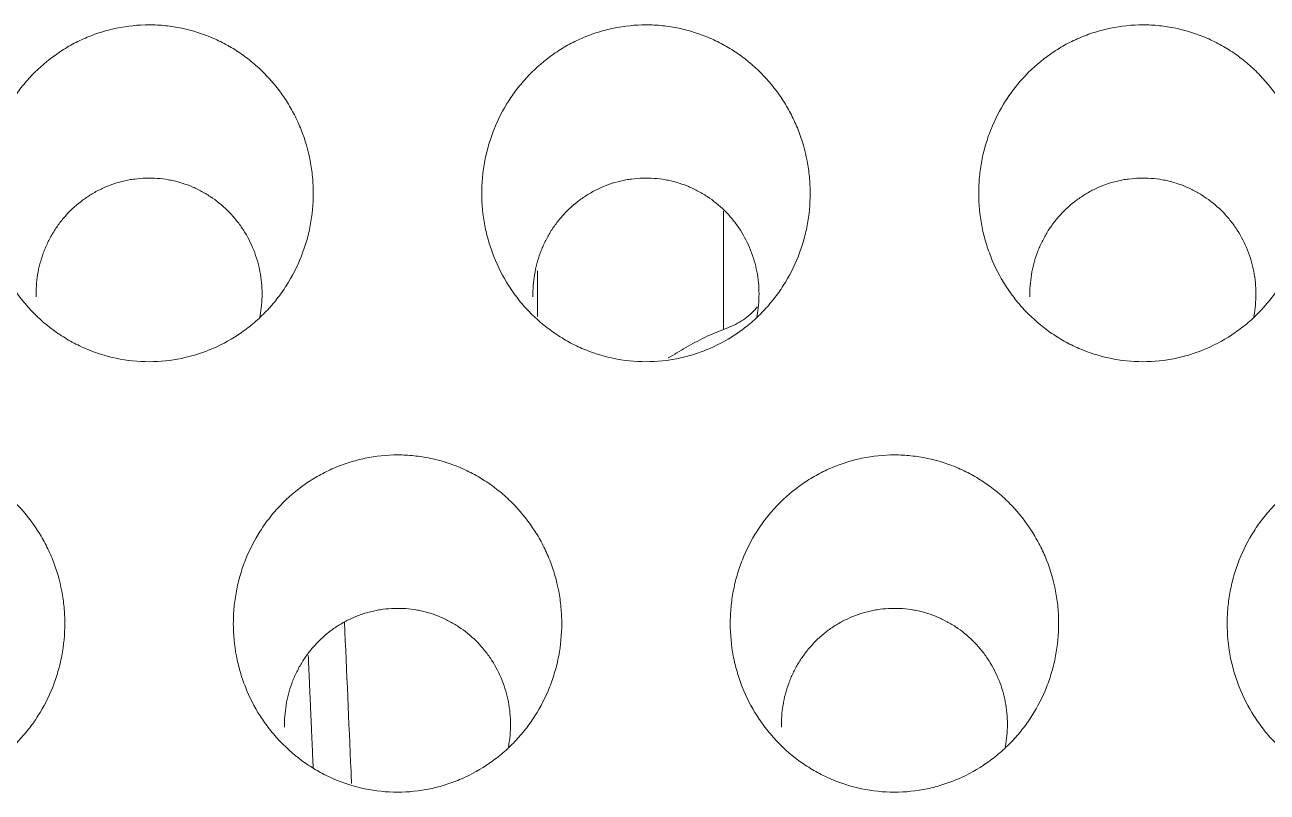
# Model space of a CAD drawing. Header units: inches. Extents: x 3778 to 56227, y -16914 to 35091.
# Drawn here: x 42843.12 to 42850.59, y -12653.51 to -12648.89 of the extents above; entities that cross this region are included whole.
import ezdxf

# ---------------------------------------------------------------- set-up
doc = ezdxf.new("R2010")
doc.units = ezdxf.units.IN
doc.header["$LTSCALE"] = 100
doc.header["$MEASUREMENT"] = 0
doc.layers.add('2-con', color=2, linetype='Continuous')
doc.layers.add('mark-B', color=2, linetype='Continuous', lineweight=20)

# ---------------------------------------------------------------- blocks, each defined once
blk = doc.blocks.new('무풍1WAY 대형')
at = {"layer": 'mark-B'}
for p, q in [((-163.2753, -428.2264), (-163.2753, -428.9388)), ((-162.1573, -428.5787), (-162.1573, -428.3057))]:
    blk.add_line(p, q, dxfattribs=at)
for points, knots in [([(-167.2902, -425.4454), (-167.3567, -425.4454), (-167.4221, -425.4522), (-167.5184, -425.4723), (-167.5502, -425.4806), (-167.5975, -425.4956), (-167.6132, -425.5011), (-167.6442, -425.5127), (-167.6595, -425.5189), (-167.7349, -425.5516), (-167.7919, -425.5835), (-167.8728, -425.6401), (-167.899, -425.6605), (-167.9489, -425.7033), (-167.9963, -425.7483), (-168.0389, -425.7976), (-168.0692, -425.8362), (-168.079, -425.8493), (-168.0979, -425.8761), (-168.1071, -425.8898), (-168.1514, -425.9591), (-168.1809, -426.0171), (-168.2168, -426.1077), (-168.2273, -426.1386), (-168.241, -426.1857), (-168.2452, -426.2016), (-168.2528, -426.2335), (-168.2562, -426.2495), (-168.2714, -426.3295), (-168.2774, -426.394), (-168.2775, -426.4753), (-168.2771, -426.4916), (-168.2755, -426.5242), (-168.2744, -426.5406), (-168.2698, -426.5896), (-168.2652, -426.6218), (-168.247, -426.7175), (-168.229, -426.7797), (-168.1929, -426.8709), (-168.1793, -426.901), (-168.1495, -426.9592), (-168.1334, -426.9874), (-168.0809, -427.0696), (-168.0408, -427.1209), (-167.9839, -427.1805), (-167.9722, -427.1922), (-167.9483, -427.2148), (-167.9118, -427.2477), (-167.8474, -427.2977), (-167.7921, -427.3325), (-167.7491, -427.3566), (-167.7345, -427.3643), (-167.7049, -427.3791), (-167.6898, -427.386), (-167.6141, -427.4189), (-167.5517, -427.4387), (-167.4554, -427.4589), (-167.4228, -427.464), (-167.3566, -427.4709), (-167.3236, -427.4726), (-167.2251, -427.4726), (-167.1598, -427.466), (-167.0788, -427.4492), (-167.0626, -427.4454), (-167.0306, -427.4371), (-166.983, -427.4233), (-166.9063, -427.3946), (-166.8475, -427.3656), (-166.79, -427.3335), (-166.7618, -427.3158), (-166.6808, -427.2593), (-166.6313, -427.2168), (-166.5748, -427.1577), (-166.5637, -427.1456), (-166.5422, -427.1208), (-166.5317, -427.108), (-166.5012, -427.0692), (-166.4823, -427.0425), (-166.4297, -426.9602), (-166.4, -426.9022), (-166.3698, -426.826), (-166.3641, -426.8106), (-166.3535, -426.7796), (-166.3388, -426.7329), (-166.3199, -426.6539), (-166.3107, -426.5897), (-166.3061, -426.5411), (-166.305, -426.5248), (-166.3034, -426.4921), (-166.303, -426.4757), (-166.303, -426.3938), (-166.3091, -426.3293), (-166.3272, -426.2337), (-166.3348, -426.2021), (-166.3484, -426.1549), (-166.3534, -426.1392), (-166.364, -426.1082), (-166.3696, -426.0928), (-166.3996, -426.017), (-166.4291, -425.9592), (-166.4816, -425.8767), (-166.5005, -425.85), (-166.5412, -425.798), (-166.5627, -425.7732), (-166.6303, -425.7024), (-166.6796, -425.6598), (-166.7468, -425.6127), (-166.7606, -425.6035), (-166.7886, -425.5859), (-166.8028, -425.5774), (-166.8459, -425.5533), (-166.8753, -425.5387), (-166.9653, -425.4996), (-167.0278, -425.4795), (-167.1579, -425.4522), (-167.2237, -425.4454), (-167.2902, -425.4454)], [0, 0, 0, 0, 0.03125, 0.03125, 0.046875, 0.046875, 0.054688, 0.054688, 0.0625, 0.0625, 0.09375, 0.09375, 0.109375, 0.109375, 0.125, 0.140625, 0.140625, 0.148438, 0.148438, 0.15625, 0.15625, 0.1875, 0.1875, 0.203125, 0.203125, 0.210938, 0.210938, 0.21875, 0.21875, 0.25, 0.25, 0.257813, 0.257813, 0.265625, 0.265625, 0.28125, 0.28125, 0.3125, 0.3125, 0.328125, 0.328125, 0.34375, 0.34375, 0.375, 0.375, 0.382813, 0.382813, 0.390625, 0.40625, 0.421875, 0.421875, 0.429688, 0.429688, 0.4375, 0.4375, 0.46875, 0.46875, 0.484375, 0.484375, 0.5, 0.5, 0.53125, 0.53125, 0.539063, 0.539063, 0.546875, 0.5625, 0.578125, 0.578125, 0.59375, 0.59375, 0.625, 0.625, 0.632812, 0.632812, 0.640625, 0.640625, 0.65625, 0.65625, 0.6875, 0.6875, 0.695312, 0.695312, 0.703125, 0.71875, 0.734375, 0.734375, 0.742187, 0.742187, 0.75, 0.75, 0.78125, 0.78125, 0.796875, 0.796875, 0.804687, 0.804687, 0.8125, 0.8125, 0.84375, 0.84375, 0.859375, 0.859375, 0.875, 0.875, 0.90625, 0.90625, 0.914062, 0.914062, 0.921875, 0.921875, 0.9375, 0.9375, 0.96875, 0.96875, 1, 1, 1, 1]), ([(-164.3027, -425.4454), (-164.3692, -425.4454), (-164.4345, -425.4522), (-164.5308, -425.4723), (-164.5627, -425.4806), (-164.6099, -425.4956), (-164.6257, -425.5011), (-164.6567, -425.5127), (-164.6719, -425.5189), (-164.7473, -425.5516), (-164.8044, -425.5835), (-164.8852, -425.6401), (-164.9115, -425.6605), (-164.9613, -425.7033), (-165.0087, -425.7483), (-165.0514, -425.7976), (-165.0816, -425.8362), (-165.0914, -425.8493), (-165.1104, -425.8761), (-165.1196, -425.8898), (-165.1638, -425.9591), (-165.1933, -426.0171), (-165.2292, -426.1077), (-165.2398, -426.1386), (-165.2534, -426.1857), (-165.2576, -426.2016), (-165.2653, -426.2335), (-165.2687, -426.2495), (-165.2838, -426.3295), (-165.2899, -426.394), (-165.2899, -426.4753), (-165.2895, -426.4916), (-165.288, -426.5242), (-165.2868, -426.5406), (-165.2822, -426.5896), (-165.2776, -426.6218), (-165.2594, -426.7175), (-165.2414, -426.7797), (-165.2054, -426.8709), (-165.1918, -426.901), (-165.162, -426.9592), (-165.1458, -426.9874), (-165.0934, -427.0696), (-165.0533, -427.1209), (-164.9963, -427.1805), (-164.9846, -427.1922), (-164.9608, -427.2148), (-164.9243, -427.2477), (-164.8599, -427.2977), (-164.8045, -427.3325), (-164.7615, -427.3566), (-164.747, -427.3643), (-164.7173, -427.3791), (-164.7022, -427.386), (-164.6266, -427.4189), (-164.5642, -427.4387), (-164.4678, -427.4589), (-164.4352, -427.464), (-164.3691, -427.4709), (-164.3361, -427.4726), (-164.2375, -427.4726), (-164.1723, -427.466), (-164.0913, -427.4492), (-164.075, -427.4454), (-164.043, -427.4371), (-163.9955, -427.4233), (-163.9187, -427.3946), (-163.8599, -427.3656), (-163.8024, -427.3335), (-163.7742, -427.3158), (-163.6933, -427.2593), (-163.6438, -427.2168), (-163.5872, -427.1577), (-163.5762, -427.1456), (-163.5546, -427.1208), (-163.5441, -427.108), (-163.5136, -427.0692), (-163.4947, -427.0425), (-163.4421, -426.9602), (-163.4125, -426.9022), (-163.3823, -426.826), (-163.3766, -426.8106), (-163.3659, -426.7796), (-163.3512, -426.7329), (-163.3323, -426.6539), (-163.3232, -426.5897), (-163.3186, -426.5411), (-163.3174, -426.5248), (-163.3159, -426.4921), (-163.3155, -426.4757), (-163.3155, -426.3938), (-163.3216, -426.3293), (-163.3397, -426.2337), (-163.3472, -426.2021), (-163.3609, -426.1549), (-163.3658, -426.1392), (-163.3764, -426.1082), (-163.3821, -426.0928), (-163.4121, -426.017), (-163.4416, -425.9592), (-163.4941, -425.8767), (-163.513, -425.85), (-163.5536, -425.798), (-163.5751, -425.7732), (-163.6427, -425.7024), (-163.6921, -425.6598), (-163.7593, -425.6127), (-163.773, -425.6035), (-163.8011, -425.5859), (-163.8153, -425.5774), (-163.8584, -425.5533), (-163.8877, -425.5387), (-163.9777, -425.4996), (-164.0402, -425.4795), (-164.1704, -425.4522), (-164.2362, -425.4454), (-164.3027, -425.4454)], [0, 0, 0, 0, 0.03125, 0.03125, 0.046875, 0.046875, 0.054688, 0.054688, 0.0625, 0.0625, 0.09375, 0.09375, 0.109375, 0.109375, 0.125, 0.140625, 0.140625, 0.148438, 0.148438, 0.15625, 0.15625, 0.1875, 0.1875, 0.203125, 0.203125, 0.210938, 0.210938, 0.21875, 0.21875, 0.25, 0.25, 0.257813, 0.257813, 0.265625, 0.265625, 0.28125, 0.28125, 0.3125, 0.3125, 0.328125, 0.328125, 0.34375, 0.34375, 0.375, 0.375, 0.382813, 0.382813, 0.390625, 0.40625, 0.421875, 0.421875, 0.429688, 0.429688, 0.4375, 0.4375, 0.46875, 0.46875, 0.484375, 0.484375, 0.5, 0.5, 0.53125, 0.53125, 0.539063, 0.539063, 0.546875, 0.5625, 0.578125, 0.578125, 0.59375, 0.59375, 0.625, 0.625, 0.632813, 0.632813, 0.640625, 0.640625, 0.65625, 0.65625, 0.6875, 0.6875, 0.695313, 0.695313, 0.703125, 0.71875, 0.734375, 0.734375, 0.742188, 0.742188, 0.75, 0.75, 0.78125, 0.78125, 0.796875, 0.796875, 0.804688, 0.804688, 0.8125, 0.8125, 0.84375, 0.84375, 0.859375, 0.859375, 0.875, 0.875, 0.90625, 0.90625, 0.914063, 0.914063, 0.921875, 0.921875, 0.9375, 0.9375, 0.96875, 0.96875, 1, 1, 1, 1]), ([(-161.3151, -425.4454), (-161.3817, -425.4454), (-161.447, -425.4522), (-161.5433, -425.4723), (-161.5751, -425.4806), (-161.6224, -425.4956), (-161.6381, -425.5011), (-161.6691, -425.5127), (-161.6844, -425.5189), (-161.7598, -425.5516), (-161.8168, -425.5835), (-161.8977, -425.6401), (-161.9239, -425.6605), (-161.9738, -425.7033), (-162.0212, -425.7483), (-162.0638, -425.7976), (-162.0941, -425.8362), (-162.1039, -425.8493), (-162.1228, -425.8761), (-162.1321, -425.8898), (-162.1763, -425.9591), (-162.2058, -426.0171), (-162.2417, -426.1077), (-162.2522, -426.1386), (-162.2659, -426.1857), (-162.2701, -426.2016), (-162.2777, -426.2335), (-162.2811, -426.2495), (-162.2963, -426.3295), (-162.3023, -426.394), (-162.3024, -426.4753), (-162.302, -426.4916), (-162.3005, -426.5242), (-162.2993, -426.5406), (-162.2947, -426.5896), (-162.2901, -426.6218), (-162.2719, -426.7175), (-162.2539, -426.7797), (-162.2178, -426.8709), (-162.2042, -426.901), (-162.1745, -426.9592), (-162.1583, -426.9874), (-162.1058, -427.0696), (-162.0657, -427.1209), (-162.0088, -427.1805), (-161.9971, -427.1922), (-161.9732, -427.2148), (-161.9367, -427.2477), (-161.8723, -427.2977), (-161.817, -427.3325), (-161.774, -427.3566), (-161.7594, -427.3643), (-161.7298, -427.3791), (-161.7147, -427.386), (-161.639, -427.4189), (-161.5766, -427.4387), (-161.4803, -427.4589), (-161.4477, -427.464), (-161.3815, -427.4709), (-161.3485, -427.4726), (-161.25, -427.4726), (-161.1847, -427.466), (-161.1037, -427.4492), (-161.0875, -427.4454), (-161.0555, -427.4371), (-161.0079, -427.4233), (-160.9312, -427.3946), (-160.8724, -427.3656), (-160.8149, -427.3335), (-160.7867, -427.3158), (-160.7058, -427.2593), (-160.6562, -427.2168), (-160.5997, -427.1577), (-160.5886, -427.1456), (-160.5671, -427.1208), (-160.5566, -427.108), (-160.5261, -427.0692), (-160.5072, -427.0425), (-160.4546, -426.9602), (-160.4249, -426.9022), (-160.3947, -426.826), (-160.389, -426.8106), (-160.3784, -426.7796), (-160.3637, -426.7329), (-160.3448, -426.6539), (-160.3356, -426.5897), (-160.331, -426.5411), (-160.3299, -426.5248), (-160.3283, -426.4921), (-160.3279, -426.4757), (-160.3279, -426.3938), (-160.334, -426.3293), (-160.3521, -426.2337), (-160.3597, -426.2021), (-160.3733, -426.1549), (-160.3783, -426.1392), (-160.3889, -426.1082), (-160.3945, -426.0928), (-160.4245, -426.017), (-160.454, -425.9592), (-160.5065, -425.8767), (-160.5254, -425.85), (-160.5661, -425.798), (-160.5876, -425.7732), (-160.6552, -425.7024), (-160.7045, -425.6598), (-160.7718, -425.6127), (-160.7855, -425.6035), (-160.8135, -425.5859), (-160.8277, -425.5774), (-160.8708, -425.5533), (-160.9002, -425.5387), (-160.9902, -425.4996), (-161.0527, -425.4795), (-161.1828, -425.4522), (-161.2486, -425.4454), (-161.3151, -425.4454)], [0, 0, 0, 0, 0.03125, 0.03125, 0.046875, 0.046875, 0.054687, 0.054687, 0.0625, 0.0625, 0.09375, 0.09375, 0.109375, 0.109375, 0.125, 0.140625, 0.140625, 0.148437, 0.148437, 0.15625, 0.15625, 0.1875, 0.1875, 0.203125, 0.203125, 0.210937, 0.210937, 0.21875, 0.21875, 0.25, 0.25, 0.257812, 0.257812, 0.265625, 0.265625, 0.28125, 0.28125, 0.3125, 0.3125, 0.328125, 0.328125, 0.34375, 0.34375, 0.375, 0.375, 0.382812, 0.382812, 0.390625, 0.40625, 0.421875, 0.421875, 0.429687, 0.429687, 0.4375, 0.4375, 0.46875, 0.46875, 0.484375, 0.484375, 0.5, 0.5, 0.53125, 0.53125, 0.539062, 0.539062, 0.546875, 0.5625, 0.578125, 0.578125, 0.59375, 0.59375, 0.625, 0.625, 0.632812, 0.632812, 0.640625, 0.640625, 0.65625, 0.65625, 0.6875, 0.6875, 0.695312, 0.695312, 0.703125, 0.71875, 0.734375, 0.734375, 0.742187, 0.742187, 0.75, 0.75, 0.78125, 0.78125, 0.796875, 0.796875, 0.804687, 0.804687, 0.8125, 0.8125, 0.84375, 0.84375, 0.859375, 0.859375, 0.875, 0.875, 0.90625, 0.90625, 0.914063, 0.914063, 0.921875, 0.921875, 0.9375, 0.9375, 0.96875, 0.96875, 1, 1, 1, 1]), ([(-160.9961, -426.468), (-161.0092, -426.1683), (-161.0224, -425.8687), (-161.0367, -425.5451), (-161.0377, -425.5211), (-161.0388, -425.4972)], [0, 0, 0, 0, 0.925963, 0.925963, 1, 1, 1, 1]), ([(-158.3276, -425.4454), (-158.3941, -425.4454), (-158.4594, -425.4522), (-158.5557, -425.4723), (-158.5876, -425.4806), (-158.6349, -425.4956), (-158.6506, -425.5011), (-158.6816, -425.5127), (-158.6968, -425.5189), (-158.7722, -425.5516), (-158.8293, -425.5835), (-158.9101, -425.6401), (-158.9364, -425.6605), (-158.9862, -425.7033), (-159.0336, -425.7483), (-159.0763, -425.7976), (-159.1065, -425.8362), (-159.1163, -425.8493), (-159.1353, -425.8761), (-159.1445, -425.8898), (-159.1887, -425.9591), (-159.2182, -426.0171), (-159.2541, -426.1077), (-159.2647, -426.1386), (-159.2783, -426.1857), (-159.2825, -426.2016), (-159.2902, -426.2335), (-159.2936, -426.2495), (-159.3088, -426.3295), (-159.3148, -426.394), (-159.3148, -426.4753), (-159.3144, -426.4916), (-159.3129, -426.5242), (-159.3117, -426.5406), (-159.3071, -426.5896), (-159.3025, -426.6218), (-159.2843, -426.7175), (-159.2663, -426.7797), (-159.2303, -426.8709), (-159.2167, -426.901), (-159.1869, -426.9592), (-159.1707, -426.9874), (-159.1183, -427.0696), (-159.0782, -427.1209), (-159.0212, -427.1805), (-159.0095, -427.1922), (-158.9857, -427.2148), (-158.9492, -427.2477), (-158.8848, -427.2977), (-158.8294, -427.3325), (-158.7864, -427.3566), (-158.7719, -427.3643), (-158.7422, -427.3791), (-158.7272, -427.386), (-158.6515, -427.4189), (-158.5891, -427.4387), (-158.4927, -427.4589), (-158.4601, -427.464), (-158.394, -427.4709), (-158.361, -427.4726), (-158.2624, -427.4726), (-158.1972, -427.466), (-158.1162, -427.4492), (-158.0999, -427.4454), (-158.0679, -427.4371), (-158.0204, -427.4233), (-157.9436, -427.3946), (-157.8848, -427.3656), (-157.8273, -427.3335), (-157.7991, -427.3158), (-157.7182, -427.2593), (-157.6687, -427.2168), (-157.6121, -427.1577), (-157.6011, -427.1456), (-157.5795, -427.1208), (-157.569, -427.108), (-157.5385, -427.0692), (-157.5196, -427.0425), (-157.467, -426.9602), (-157.4374, -426.9022), (-157.4072, -426.826), (-157.4015, -426.8106), (-157.3909, -426.7796), (-157.3761, -426.7329), (-157.3572, -426.6539), (-157.3481, -426.5897), (-157.3435, -426.5411), (-157.3423, -426.5248), (-157.3408, -426.4921), (-157.3404, -426.4757), (-157.3404, -426.3938), (-157.3465, -426.3293), (-157.3646, -426.2337), (-157.3721, -426.2021), (-157.3858, -426.1549), (-157.3907, -426.1392), (-157.4013, -426.1082), (-157.407, -426.0928), (-157.437, -426.017), (-157.4665, -425.9592), (-157.519, -425.8767), (-157.5379, -425.85), (-157.5786, -425.798), (-157.6, -425.7732), (-157.6676, -425.7024), (-157.717, -425.6598), (-157.7842, -425.6127), (-157.7979, -425.6035), (-157.826, -425.5859), (-157.8402, -425.5774), (-157.8833, -425.5533), (-157.9126, -425.5387), (-158.0026, -425.4996), (-158.0651, -425.4795), (-158.1953, -425.4522), (-158.2611, -425.4454), (-158.3276, -425.4454)], [0, 0, 0, 0, 0.03125, 0.03125, 0.046875, 0.046875, 0.054688, 0.054688, 0.0625, 0.0625, 0.09375, 0.09375, 0.109375, 0.109375, 0.125, 0.140625, 0.140625, 0.148438, 0.148438, 0.15625, 0.15625, 0.1875, 0.1875, 0.203125, 0.203125, 0.210938, 0.210938, 0.21875, 0.21875, 0.25, 0.25, 0.257813, 0.257813, 0.265625, 0.265625, 0.28125, 0.28125, 0.3125, 0.3125, 0.328125, 0.328125, 0.34375, 0.34375, 0.375, 0.375, 0.382812, 0.382812, 0.390625, 0.40625, 0.421875, 0.421875, 0.429687, 0.429687, 0.4375, 0.4375, 0.46875, 0.46875, 0.484375, 0.484375, 0.5, 0.5, 0.53125, 0.53125, 0.539062, 0.539062, 0.546875, 0.5625, 0.578125, 0.578125, 0.59375, 0.59375, 0.625, 0.625, 0.632812, 0.632812, 0.640625, 0.640625, 0.65625, 0.65625, 0.6875, 0.6875, 0.695312, 0.695312, 0.703125, 0.71875, 0.734375, 0.734375, 0.742187, 0.742187, 0.75, 0.75, 0.78125, 0.78125, 0.796875, 0.796875, 0.804688, 0.804688, 0.8125, 0.8125, 0.84375, 0.84375, 0.859375, 0.859375, 0.875, 0.875, 0.90625, 0.90625, 0.914063, 0.914063, 0.921875, 0.921875, 0.9375, 0.9375, 0.96875, 0.96875, 1, 1, 1, 1]), ([(-164.9693, -425.7179), (-164.9705, -425.7243), (-164.9716, -425.7307), (-164.9799, -425.7812), (-164.983, -425.8257), (-164.9813, -425.8931), (-164.9797, -425.9158), (-164.9743, -425.9604), (-164.9706, -425.9824), (-164.9564, -426.0479), (-164.9429, -426.0906), (-164.9074, -426.174), (-164.886, -426.2133), (-164.8483, -426.2691), (-164.8349, -426.2871), (-164.8133, -426.3132), (-164.8058, -426.3218), (-164.7905, -426.3385), (-164.7826, -426.3467), (-164.7426, -426.3864), (-164.7077, -426.4148), (-164.6605, -426.4459), (-164.6509, -426.4519), (-164.6313, -426.4635), (-164.6213, -426.469), (-164.5911, -426.4848), (-164.5501, -426.5037), (-164.4967, -426.522), (-164.4638, -426.5306), (-164.4417, -426.5357), (-164.4305, -426.538), (-164.3742, -426.5481), (-164.3292, -426.5514), (-164.2614, -426.5495), (-164.2388, -426.5477), (-164.2049, -426.5432), (-164.1936, -426.5414), (-164.1712, -426.5373), (-164.1601, -426.5349), (-164.1051, -426.5218), (-164.0625, -426.507), (-164.001, -426.4783), (-163.9807, -426.4675), (-163.9418, -426.4443), (-163.923, -426.4318), (-163.8689, -426.3917), (-163.8356, -426.3615), (-163.7975, -426.3194), (-163.7901, -426.3108), (-163.7758, -426.2934), (-163.7689, -426.2845), (-163.7488, -426.2574), (-163.7239, -426.2203), (-163.6974, -426.171), (-163.6835, -426.1403), (-163.6748, -426.1195), (-163.6706, -426.1089), (-163.6513, -426.056), (-163.6288, -425.9699), (-163.6224, -425.8809), (-163.6235, -425.8357)], [0, 0, 0, 0, 0.008485, 0.008485, 0.06681, 0.06681, 0.095972, 0.095972, 0.125134, 0.125134, 0.183458, 0.183458, 0.241783, 0.241783, 0.270945, 0.270945, 0.285526, 0.285526, 0.300107, 0.300107, 0.358432, 0.358432, 0.373013, 0.373013, 0.387594, 0.387594, 0.416756, 0.445918, 0.460499, 0.460499, 0.47508, 0.47508, 0.533405, 0.533405, 0.562567, 0.562567, 0.577148, 0.577148, 0.591729, 0.591729, 0.650054, 0.650054, 0.679216, 0.679216, 0.708378, 0.708378, 0.766702, 0.766702, 0.781283, 0.781283, 0.795865, 0.795865, 0.825027, 0.854189, 0.86877, 0.86877, 0.883351, 0.883351, 0.941676, 1, 1, 1, 1]), ([(-161.9817, -425.7179), (-161.9829, -425.7243), (-161.9841, -425.7307), (-161.9924, -425.7812), (-161.9954, -425.8257), (-161.9938, -425.8931), (-161.9921, -425.9158), (-161.9868, -425.9604), (-161.9831, -425.9824), (-161.9689, -426.0479), (-161.9554, -426.0906), (-161.9199, -426.174), (-161.8984, -426.2133), (-161.8608, -426.2691), (-161.8473, -426.2871), (-161.8257, -426.3132), (-161.8182, -426.3218), (-161.8029, -426.3385), (-161.7951, -426.3467), (-161.755, -426.3864), (-161.7202, -426.4148), (-161.673, -426.4459), (-161.6634, -426.4519), (-161.6438, -426.4635), (-161.6338, -426.469), (-161.6036, -426.4848), (-161.5625, -426.5037), (-161.5092, -426.522), (-161.4763, -426.5306), (-161.4541, -426.5357), (-161.4429, -426.538), (-161.3867, -426.5481), (-161.3416, -426.5514), (-161.2739, -426.5495), (-161.2513, -426.5477), (-161.2173, -426.5432), (-161.206, -426.5414), (-161.1836, -426.5373), (-161.1725, -426.5349), (-161.1175, -426.5218), (-161.075, -426.507), (-161.0134, -426.4783), (-160.9932, -426.4675), (-160.9542, -426.4443), (-160.9355, -426.4318), (-160.8814, -426.3917), (-160.8481, -426.3615), (-160.81, -426.3194), (-160.8026, -426.3108), (-160.7882, -426.2934), (-160.7813, -426.2845), (-160.7613, -426.2574), (-160.7364, -426.2203), (-160.7098, -426.171), (-160.696, -426.1403), (-160.6872, -426.1195), (-160.6831, -426.1089), (-160.6637, -426.056), (-160.6412, -425.9699), (-160.6349, -425.8809), (-160.6359, -425.8357)], [0, 0, 0, 0, 0.008485, 0.008485, 0.06681, 0.06681, 0.095972, 0.095972, 0.125134, 0.125134, 0.183458, 0.183458, 0.241783, 0.241783, 0.270945, 0.270945, 0.285526, 0.285526, 0.300107, 0.300107, 0.358432, 0.358432, 0.373013, 0.373013, 0.387594, 0.387594, 0.416756, 0.445918, 0.460499, 0.460499, 0.47508, 0.47508, 0.533405, 0.533405, 0.562567, 0.562567, 0.577148, 0.577148, 0.591729, 0.591729, 0.650054, 0.650054, 0.679216, 0.679216, 0.708378, 0.708378, 0.766702, 0.766702, 0.781283, 0.781283, 0.795865, 0.795865, 0.825027, 0.854189, 0.86877, 0.86877, 0.883351, 0.883351, 0.941676, 1, 1, 1, 1]), ([(-165.7965, -428.0332), (-165.863, -428.0332), (-165.9283, -428.04), (-166.0245, -428.06), (-166.0563, -428.0683), (-166.1036, -428.0833), (-166.1193, -428.0888), (-166.1503, -428.1003), (-166.1656, -428.1065), (-166.241, -428.1392), (-166.298, -428.1711), (-166.3788, -428.2275), (-166.4051, -428.2479), (-166.4549, -428.2907), (-166.5023, -428.3357), (-166.545, -428.3849), (-166.5753, -428.4234), (-166.5851, -428.4365), (-166.604, -428.4633), (-166.6133, -428.477), (-166.6575, -428.5462), (-166.687, -428.6042), (-166.7229, -428.6947), (-166.7335, -428.7255), (-166.7472, -428.7726), (-166.7514, -428.7885), (-166.759, -428.8204), (-166.7624, -428.8363), (-166.7776, -428.9163), (-166.7836, -428.9808), (-166.7837, -429.062), (-166.7833, -429.0783), (-166.7817, -429.1109), (-166.7806, -429.1273), (-166.776, -429.1762), (-166.7714, -429.2084), (-166.7531, -429.304), (-166.7351, -429.3662), (-166.6991, -429.4573), (-166.6854, -429.4873), (-166.6557, -429.5455), (-166.6395, -429.5737), (-166.587, -429.6558), (-166.5469, -429.707), (-166.49, -429.7666), (-166.4783, -429.7782), (-166.4544, -429.8008), (-166.4179, -429.8337), (-166.3535, -429.8837), (-166.2982, -429.9184), (-166.2552, -429.9425), (-166.2406, -429.9502), (-166.2109, -429.9648), (-166.1959, -429.9718), (-166.1202, -430.0046), (-166.0579, -430.0244), (-165.9615, -430.0445), (-165.9289, -430.0496), (-165.8628, -430.0565), (-165.8298, -430.0582), (-165.7313, -430.0583), (-165.6661, -430.0516), (-165.5851, -430.0349), (-165.5689, -430.0311), (-165.5369, -430.0227), (-165.4893, -430.009), (-165.4126, -429.9804), (-165.3538, -429.9514), (-165.2963, -429.9194), (-165.2681, -429.9017), (-165.1872, -429.8453), (-165.1377, -429.8028), (-165.0811, -429.7438), (-165.0701, -429.7317), (-165.0485, -429.7069), (-165.038, -429.6942), (-165.0075, -429.6554), (-164.9886, -429.6287), (-164.936, -429.5465), (-164.9063, -429.4886), (-164.8761, -429.4125), (-164.8704, -429.397), (-164.8598, -429.366), (-164.845, -429.3194), (-164.8261, -429.2405), (-164.817, -429.1763), (-164.8124, -429.1277), (-164.8112, -429.1115), (-164.8097, -429.0788), (-164.8093, -429.0624), (-164.8093, -428.9806), (-164.8154, -428.9161), (-164.8335, -428.8206), (-164.8411, -428.789), (-164.8547, -428.7419), (-164.8596, -428.7262), (-164.8703, -428.6952), (-164.8759, -428.6798), (-164.9059, -428.604), (-164.9354, -428.5463), (-164.988, -428.4639), (-165.0069, -428.4372), (-165.0475, -428.3853), (-165.069, -428.3605), (-165.1366, -428.2898), (-165.186, -428.2473), (-165.2532, -428.2002), (-165.2669, -428.1911), (-165.295, -428.1735), (-165.3092, -428.165), (-165.3523, -428.1409), (-165.3816, -428.1264), (-165.4716, -428.0873), (-165.5341, -428.0673), (-165.6642, -428.04), (-165.73, -428.0332), (-165.7965, -428.0332)], [0, 0, 0, 0, 0.03125, 0.03125, 0.046875, 0.046875, 0.054687, 0.054687, 0.0625, 0.0625, 0.09375, 0.09375, 0.109375, 0.109375, 0.125, 0.140625, 0.140625, 0.148437, 0.148437, 0.15625, 0.15625, 0.1875, 0.1875, 0.203125, 0.203125, 0.210937, 0.210937, 0.21875, 0.21875, 0.25, 0.25, 0.257812, 0.257812, 0.265625, 0.265625, 0.28125, 0.28125, 0.3125, 0.3125, 0.328125, 0.328125, 0.34375, 0.34375, 0.375, 0.375, 0.382813, 0.382813, 0.390625, 0.40625, 0.421875, 0.421875, 0.429688, 0.429688, 0.4375, 0.4375, 0.46875, 0.46875, 0.484375, 0.484375, 0.5, 0.5, 0.53125, 0.53125, 0.539063, 0.539063, 0.546875, 0.5625, 0.578125, 0.578125, 0.59375, 0.59375, 0.625, 0.625, 0.632813, 0.632813, 0.640625, 0.640625, 0.65625, 0.65625, 0.6875, 0.6875, 0.695312, 0.695312, 0.703125, 0.71875, 0.734375, 0.734375, 0.742187, 0.742187, 0.75, 0.75, 0.78125, 0.78125, 0.796875, 0.796875, 0.804687, 0.804687, 0.8125, 0.8125, 0.84375, 0.84375, 0.859375, 0.859375, 0.875, 0.875, 0.90625, 0.90625, 0.914063, 0.914063, 0.921875, 0.921875, 0.9375, 0.9375, 0.96875, 0.96875, 1, 1, 1, 1]), ([(-162.8089, -428.0332), (-162.8754, -428.0332), (-162.9407, -428.04), (-163.037, -428.06), (-163.0688, -428.0683), (-163.1161, -428.0833), (-163.1318, -428.0888), (-163.1628, -428.1003), (-163.178, -428.1065), (-163.2534, -428.1392), (-163.3105, -428.1711), (-163.3913, -428.2275), (-163.4175, -428.2479), (-163.4674, -428.2907), (-163.5148, -428.3357), (-163.5575, -428.3849), (-163.5877, -428.4234), (-163.5975, -428.4365), (-163.6165, -428.4633), (-163.6257, -428.477), (-163.67, -428.5462), (-163.6995, -428.6042), (-163.7354, -428.6947), (-163.7459, -428.7255), (-163.7596, -428.7726), (-163.7638, -428.7885), (-163.7714, -428.8204), (-163.7749, -428.8363), (-163.79, -428.9163), (-163.7961, -428.9808), (-163.7961, -429.062), (-163.7957, -429.0783), (-163.7942, -429.1109), (-163.793, -429.1273), (-163.7884, -429.1762), (-163.7838, -429.2084), (-163.7656, -429.304), (-163.7476, -429.3662), (-163.7115, -429.4573), (-163.6979, -429.4873), (-163.6681, -429.5455), (-163.6519, -429.5737), (-163.5995, -429.6558), (-163.5594, -429.707), (-163.5024, -429.7666), (-163.4907, -429.7782), (-163.4669, -429.8008), (-163.4304, -429.8337), (-163.366, -429.8837), (-163.3106, -429.9184), (-163.2676, -429.9425), (-163.2531, -429.9502), (-163.2234, -429.9648), (-163.2083, -429.9718), (-163.1327, -430.0046), (-163.0703, -430.0244), (-162.974, -430.0445), (-162.9414, -430.0496), (-162.8752, -430.0565), (-162.8423, -430.0582), (-162.7438, -430.0583), (-162.6785, -430.0516), (-162.5976, -430.0349), (-162.5813, -430.0311), (-162.5493, -430.0227), (-162.5018, -430.009), (-162.4251, -429.9804), (-162.3663, -429.9514), (-162.3088, -429.9194), (-162.2806, -429.9017), (-162.1997, -429.8453), (-162.1501, -429.8028), (-162.0936, -429.7438), (-162.0825, -429.7317), (-162.061, -429.7069), (-162.0505, -429.6942), (-162.02, -429.6554), (-162.0011, -429.6287), (-161.9484, -429.5465), (-161.9188, -429.4886), (-161.8886, -429.4125), (-161.8829, -429.397), (-161.8722, -429.366), (-161.8575, -429.3194), (-161.8386, -429.2405), (-161.8294, -429.1763), (-161.8248, -429.1277), (-161.8237, -429.1115), (-161.8221, -429.0788), (-161.8217, -429.0624), (-161.8217, -428.9806), (-161.8278, -428.9161), (-161.846, -428.8206), (-161.8535, -428.789), (-161.8671, -428.7419), (-161.8721, -428.7262), (-161.8827, -428.6952), (-161.8884, -428.6798), (-161.9184, -428.604), (-161.9479, -428.5463), (-162.0004, -428.4639), (-162.0193, -428.4372), (-162.06, -428.3853), (-162.0815, -428.3605), (-162.1491, -428.2898), (-162.1984, -428.2473), (-162.2657, -428.2002), (-162.2794, -428.1911), (-162.3074, -428.1735), (-162.3217, -428.165), (-162.3647, -428.1409), (-162.3941, -428.1264), (-162.4841, -428.0873), (-162.5466, -428.0673), (-162.6766, -428.04), (-162.7424, -428.0332), (-162.8089, -428.0332)], [0, 0, 0, 0, 0.03125, 0.03125, 0.046875, 0.046875, 0.054687, 0.054687, 0.0625, 0.0625, 0.09375, 0.09375, 0.109375, 0.109375, 0.125, 0.140625, 0.140625, 0.148437, 0.148437, 0.15625, 0.15625, 0.1875, 0.1875, 0.203125, 0.203125, 0.210937, 0.210937, 0.21875, 0.21875, 0.25, 0.25, 0.257812, 0.257812, 0.265625, 0.265625, 0.28125, 0.28125, 0.3125, 0.3125, 0.328125, 0.328125, 0.34375, 0.34375, 0.375, 0.375, 0.382812, 0.382812, 0.390625, 0.40625, 0.421875, 0.421875, 0.429687, 0.429687, 0.4375, 0.4375, 0.46875, 0.46875, 0.484375, 0.484375, 0.5, 0.5, 0.53125, 0.53125, 0.539062, 0.539062, 0.546875, 0.5625, 0.578125, 0.578125, 0.59375, 0.59375, 0.625, 0.625, 0.632812, 0.632812, 0.640625, 0.640625, 0.65625, 0.65625, 0.6875, 0.6875, 0.695312, 0.695312, 0.703125, 0.71875, 0.734375, 0.734375, 0.742187, 0.742187, 0.75, 0.75, 0.78125, 0.78125, 0.796875, 0.796875, 0.804687, 0.804687, 0.8125, 0.8125, 0.84375, 0.84375, 0.859375, 0.859375, 0.875, 0.875, 0.90625, 0.90625, 0.914063, 0.914063, 0.921875, 0.921875, 0.9375, 0.9375, 0.96875, 0.96875, 1, 1, 1, 1]), ([(-159.8214, -428.0332), (-159.8879, -428.0332), (-159.9532, -428.04), (-160.0494, -428.06), (-160.0812, -428.0683), (-160.1285, -428.0833), (-160.1442, -428.0888), (-160.1752, -428.1003), (-160.1905, -428.1065), (-160.2659, -428.1392), (-160.3229, -428.1711), (-160.4037, -428.2275), (-160.43, -428.2479), (-160.4798, -428.2907), (-160.5272, -428.3357), (-160.5699, -428.3849), (-160.6002, -428.4234), (-160.61, -428.4365), (-160.6289, -428.4633), (-160.6382, -428.477), (-160.6824, -428.5462), (-160.7119, -428.6042), (-160.7478, -428.6947), (-160.7584, -428.7255), (-160.7721, -428.7726), (-160.7763, -428.7885), (-160.7839, -428.8204), (-160.7873, -428.8363), (-160.8025, -428.9163), (-160.8085, -428.9808), (-160.8086, -429.062), (-160.8082, -429.0783), (-160.8066, -429.1109), (-160.8055, -429.1273), (-160.8009, -429.1762), (-160.7963, -429.2084), (-160.778, -429.304), (-160.76, -429.3662), (-160.724, -429.4573), (-160.7104, -429.4873), (-160.6806, -429.5455), (-160.6644, -429.5737), (-160.6119, -429.6558), (-160.5718, -429.707), (-160.5149, -429.7666), (-160.5032, -429.7782), (-160.4793, -429.8008), (-160.4428, -429.8337), (-160.3784, -429.8837), (-160.3231, -429.9184), (-160.2801, -429.9425), (-160.2655, -429.9502), (-160.2358, -429.9648), (-160.2208, -429.9718), (-160.1451, -430.0046), (-160.0828, -430.0244), (-159.9864, -430.0445), (-159.9538, -430.0496), (-159.8877, -430.0565), (-159.8548, -430.0582), (-159.7562, -430.0583), (-159.691, -430.0516), (-159.61, -430.0349), (-159.5938, -430.0311), (-159.5618, -430.0227), (-159.5142, -430.009), (-159.4375, -429.9804), (-159.3787, -429.9514), (-159.3212, -429.9194), (-159.293, -429.9017), (-159.2121, -429.8453), (-159.1626, -429.8028), (-159.106, -429.7438), (-159.095, -429.7317), (-159.0735, -429.7069), (-159.0629, -429.6942), (-159.0324, -429.6554), (-159.0135, -429.6287), (-158.9609, -429.5465), (-158.9312, -429.4886), (-158.901, -429.4125), (-158.8953, -429.397), (-158.8847, -429.366), (-158.8699, -429.3194), (-158.851, -429.2405), (-158.8419, -429.1763), (-158.8373, -429.1277), (-158.8361, -429.1115), (-158.8346, -429.0788), (-158.8342, -429.0624), (-158.8342, -428.9806), (-158.8403, -428.9161), (-158.8584, -428.8206), (-158.866, -428.789), (-158.8796, -428.7419), (-158.8845, -428.7262), (-158.8952, -428.6952), (-158.9008, -428.6798), (-158.9308, -428.604), (-158.9603, -428.5463), (-159.0129, -428.4639), (-159.0318, -428.4372), (-159.0725, -428.3853), (-159.0939, -428.3605), (-159.1615, -428.2898), (-159.2109, -428.2473), (-159.2781, -428.2002), (-159.2919, -428.1911), (-159.3199, -428.1735), (-159.3341, -428.165), (-159.3772, -428.1409), (-159.4066, -428.1264), (-159.4965, -428.0873), (-159.559, -428.0673), (-159.6891, -428.04), (-159.7549, -428.0332), (-159.8214, -428.0332)], [0, 0, 0, 0, 0.03125, 0.03125, 0.046875, 0.046875, 0.054687, 0.054687, 0.0625, 0.0625, 0.09375, 0.09375, 0.109375, 0.109375, 0.125, 0.140625, 0.140625, 0.148437, 0.148437, 0.15625, 0.15625, 0.1875, 0.1875, 0.203125, 0.203125, 0.210937, 0.210937, 0.21875, 0.21875, 0.25, 0.25, 0.257812, 0.257812, 0.265625, 0.265625, 0.28125, 0.28125, 0.3125, 0.3125, 0.328125, 0.328125, 0.34375, 0.34375, 0.375, 0.375, 0.382812, 0.382812, 0.390625, 0.40625, 0.421875, 0.421875, 0.429687, 0.429687, 0.4375, 0.4375, 0.46875, 0.46875, 0.484375, 0.484375, 0.5, 0.5, 0.53125, 0.53125, 0.539062, 0.539062, 0.546875, 0.5625, 0.578125, 0.578125, 0.59375, 0.59375, 0.625, 0.625, 0.632812, 0.632812, 0.640625, 0.640625, 0.65625, 0.65625, 0.6875, 0.6875, 0.695312, 0.695312, 0.703125, 0.71875, 0.734375, 0.734375, 0.742187, 0.742187, 0.75, 0.75, 0.78125, 0.78125, 0.796875, 0.796875, 0.804687, 0.804687, 0.8125, 0.8125, 0.84375, 0.84375, 0.859375, 0.859375, 0.875, 0.875, 0.90625, 0.90625, 0.914062, 0.914062, 0.921875, 0.921875, 0.9375, 0.9375, 0.96875, 0.96875, 1, 1, 1, 1]), ([(-163.0481, -428.1177), (-163.0867, -428.1403), (-163.125, -428.1607), (-163.1821, -428.1882), (-163.2011, -428.1968), (-163.2388, -428.2127), (-163.2572, -428.2199), (-163.2753, -428.2264)], [0, 0, 0, 0, 0.5, 0.5, 0.75, 0.75, 1, 1, 1, 1]), ([(-163.4773, -428.3632), (-163.4719, -428.3559), (-163.4661, -428.3488), (-163.4496, -428.3305), (-163.4383, -428.3195), (-163.4127, -428.2983), (-163.3985, -428.2879), (-163.3677, -428.2684), (-163.3511, -428.2591), (-163.3153, -428.2418), (-163.2961, -428.2338), (-163.2753, -428.2264)], [0, 0, 0, 0, 0.135686, 0.135686, 0.351765, 0.351765, 0.567843, 0.567843, 0.783922, 0.783922, 1, 1, 1, 1]), ([(-166.4633, -428.3056), (-166.4645, -428.3119), (-166.4656, -428.3182), (-166.4739, -428.3686), (-166.4769, -428.4131), (-166.4752, -428.4805), (-166.4736, -428.5031), (-166.4683, -428.5477), (-166.4645, -428.5697), (-166.4503, -428.6351), (-166.4368, -428.6778), (-166.4013, -428.7611), (-166.3798, -428.8005), (-166.3422, -428.8562), (-166.3287, -428.8741), (-166.3071, -428.9002), (-166.2996, -428.9088), (-166.2843, -428.9256), (-166.2764, -428.9337), (-166.2364, -428.9734), (-166.2015, -429.0017), (-166.1543, -429.0328), (-166.1446, -429.0388), (-166.125, -429.0504), (-166.115, -429.0559), (-166.0849, -429.0717), (-166.0438, -429.0906), (-165.9905, -429.1088), (-165.9575, -429.1174), (-165.9354, -429.1225), (-165.9242, -429.1248), (-165.868, -429.1348), (-165.8229, -429.1381), (-165.7552, -429.1362), (-165.7326, -429.1344), (-165.6986, -429.13), (-165.6873, -429.1282), (-165.6649, -429.1241), (-165.6538, -429.1217), (-165.5988, -429.1086), (-165.5563, -429.0938), (-165.4947, -429.0651), (-165.4744, -429.0544), (-165.4355, -429.0311), (-165.4168, -429.0186), (-165.3626, -428.9786), (-165.3293, -428.9484), (-165.2912, -428.9064), (-165.2838, -428.8978), (-165.2695, -428.8804), (-165.2625, -428.8715), (-165.2425, -428.8445), (-165.2176, -428.8073), (-165.191, -428.7581), (-165.1772, -428.7273), (-165.1684, -428.7066), (-165.1642, -428.696), (-165.1449, -428.6431), (-165.1224, -428.557), (-165.116, -428.4682), (-165.1171, -428.423)], [0, 0, 0, 0, 0.008341, 0.008341, 0.066674, 0.066674, 0.09584, 0.09584, 0.125007, 0.125007, 0.18334, 0.18334, 0.241673, 0.241673, 0.270839, 0.270839, 0.285422, 0.285422, 0.300005, 0.300005, 0.358338, 0.358338, 0.372922, 0.372922, 0.387505, 0.387505, 0.416671, 0.445838, 0.460421, 0.460421, 0.475004, 0.475004, 0.533337, 0.533337, 0.562503, 0.562503, 0.577087, 0.577087, 0.59167, 0.59167, 0.650003, 0.650003, 0.679169, 0.679169, 0.708336, 0.708336, 0.766668, 0.766668, 0.781252, 0.781252, 0.795835, 0.795835, 0.825001, 0.854168, 0.868751, 0.868751, 0.883334, 0.883334, 0.941667, 1, 1, 1, 1]), ([(-163.4757, -428.3056), (-163.4769, -428.3119), (-163.478, -428.3182), (-163.4863, -428.3686), (-163.4894, -428.4131), (-163.4877, -428.4805), (-163.4861, -428.5031), (-163.4807, -428.5477), (-163.477, -428.5697), (-163.4628, -428.6351), (-163.4493, -428.6778), (-163.4138, -428.7611), (-163.3923, -428.8005), (-163.3546, -428.8562), (-163.3411, -428.8741), (-163.3195, -428.9002), (-163.312, -428.9088), (-163.2967, -428.9256), (-163.2889, -428.9337), (-163.2488, -428.9734), (-163.2139, -429.0017), (-163.1667, -429.0328), (-163.1571, -429.0388), (-163.1375, -429.0504), (-163.1275, -429.0559), (-163.0973, -429.0717), (-163.0562, -429.0906), (-163.0029, -429.1088), (-162.97, -429.1174), (-162.9478, -429.1225), (-162.9366, -429.1248), (-162.8804, -429.1348), (-162.8353, -429.1381), (-162.7676, -429.1362), (-162.745, -429.1344), (-162.7111, -429.13), (-162.6998, -429.1282), (-162.6774, -429.1241), (-162.6663, -429.1217), (-162.6112, -429.1086), (-162.5687, -429.0938), (-162.5072, -429.0651), (-162.4869, -429.0544), (-162.448, -429.0311), (-162.4292, -429.0186), (-162.3751, -428.9786), (-162.3418, -428.9484), (-162.3037, -428.9064), (-162.2963, -428.8978), (-162.2819, -428.8804), (-162.275, -428.8715), (-162.2549, -428.8445), (-162.23, -428.8073), (-162.2035, -428.7581), (-162.1896, -428.7273), (-162.1808, -428.7066), (-162.1767, -428.696), (-162.1573, -428.6431), (-162.1348, -428.557), (-162.1285, -428.4682), (-162.1295, -428.423)], [0, 0, 0, 0, 0.008341, 0.008341, 0.066674, 0.066674, 0.09584, 0.09584, 0.125007, 0.125007, 0.18334, 0.18334, 0.241673, 0.241673, 0.270839, 0.270839, 0.285422, 0.285422, 0.300005, 0.300005, 0.358338, 0.358338, 0.372922, 0.372922, 0.387505, 0.387505, 0.416671, 0.445838, 0.460421, 0.460421, 0.475004, 0.475004, 0.533337, 0.533337, 0.562503, 0.562503, 0.577087, 0.577087, 0.59167, 0.59167, 0.650003, 0.650003, 0.679169, 0.679169, 0.708336, 0.708336, 0.766668, 0.766668, 0.781252, 0.781252, 0.795835, 0.795835, 0.825001, 0.854168, 0.868751, 0.868751, 0.883334, 0.883334, 0.941667, 1, 1, 1, 1]), ([(-160.4882, -428.3056), (-160.4894, -428.3119), (-160.4905, -428.3182), (-160.4988, -428.3686), (-160.5018, -428.4131), (-160.5002, -428.4805), (-160.4985, -428.5031), (-160.4932, -428.5477), (-160.4894, -428.5697), (-160.4753, -428.6351), (-160.4617, -428.6778), (-160.4262, -428.7611), (-160.4047, -428.8005), (-160.3671, -428.8562), (-160.3536, -428.8741), (-160.332, -428.9002), (-160.3245, -428.9088), (-160.3092, -428.9256), (-160.3013, -428.9337), (-160.2613, -428.9734), (-160.2264, -429.0017), (-160.1792, -429.0328), (-160.1696, -429.0388), (-160.1499, -429.0504), (-160.1399, -429.0559), (-160.1098, -429.0717), (-160.0687, -429.0906), (-160.0154, -429.1088), (-159.9824, -429.1174), (-159.9603, -429.1225), (-159.9491, -429.1248), (-159.8929, -429.1348), (-159.8478, -429.1381), (-159.7801, -429.1362), (-159.7575, -429.1344), (-159.7235, -429.13), (-159.7122, -429.1282), (-159.6898, -429.1241), (-159.6787, -429.1217), (-159.6237, -429.1086), (-159.5812, -429.0938), (-159.5196, -429.0651), (-159.4994, -429.0544), (-159.4604, -429.0311), (-159.4417, -429.0186), (-159.3875, -428.9786), (-159.3542, -428.9484), (-159.3161, -428.9064), (-159.3087, -428.8978), (-159.2944, -428.8804), (-159.2874, -428.8715), (-159.2674, -428.8445), (-159.2425, -428.8073), (-159.2159, -428.7581), (-159.2021, -428.7273), (-159.1933, -428.7066), (-159.1891, -428.696), (-159.1698, -428.6431), (-159.1473, -428.557), (-159.1409, -428.4682), (-159.142, -428.423)], [0, 0, 0, 0, 0.008341, 0.008341, 0.066674, 0.066674, 0.09584, 0.09584, 0.125007, 0.125007, 0.18334, 0.18334, 0.241673, 0.241673, 0.270839, 0.270839, 0.285422, 0.285422, 0.300005, 0.300005, 0.358338, 0.358338, 0.372922, 0.372922, 0.387505, 0.387505, 0.416671, 0.445838, 0.460421, 0.460421, 0.475004, 0.475004, 0.533337, 0.533337, 0.562503, 0.562503, 0.577087, 0.577087, 0.59167, 0.59167, 0.650003, 0.650003, 0.679169, 0.679169, 0.708336, 0.708336, 0.766668, 0.766668, 0.781252, 0.781252, 0.795835, 0.795835, 0.825001, 0.854168, 0.868751, 0.868751, 0.883334, 0.883334, 0.941667, 1, 1, 1, 1])]:
    blk.add_open_spline(points, degree=3, knots=knots, dxfattribs=at)
for points, degree in [([(-160.7784, -426.2664), (-160.7933, -425.9282), (-160.8081, -425.5901)], 2), ([(-163.0481, -428.1177), (-163.0126, -428.097), (-162.9771, -428.0763), (-162.9416, -428.0556)], 3)]:
    blk.add_open_spline(points, degree=degree, dxfattribs=at)
blk = doc.blocks.new('dpdjzjs')
at = {"layer": 'mark-B', "rotation": 180}
blk.add_blockref('무풍1WAY 대형', (178654.9147, 88751.491), dxfattribs=at)

msp = doc.modelspace()

# ---------------------------------------------------------------- block references
at = {"layer": '2-con'}
msp.add_blockref('dpdjzjs', (-135970.8648, -101830.4424), dxfattribs=at)

doc.saveas('drawing.dxf')
